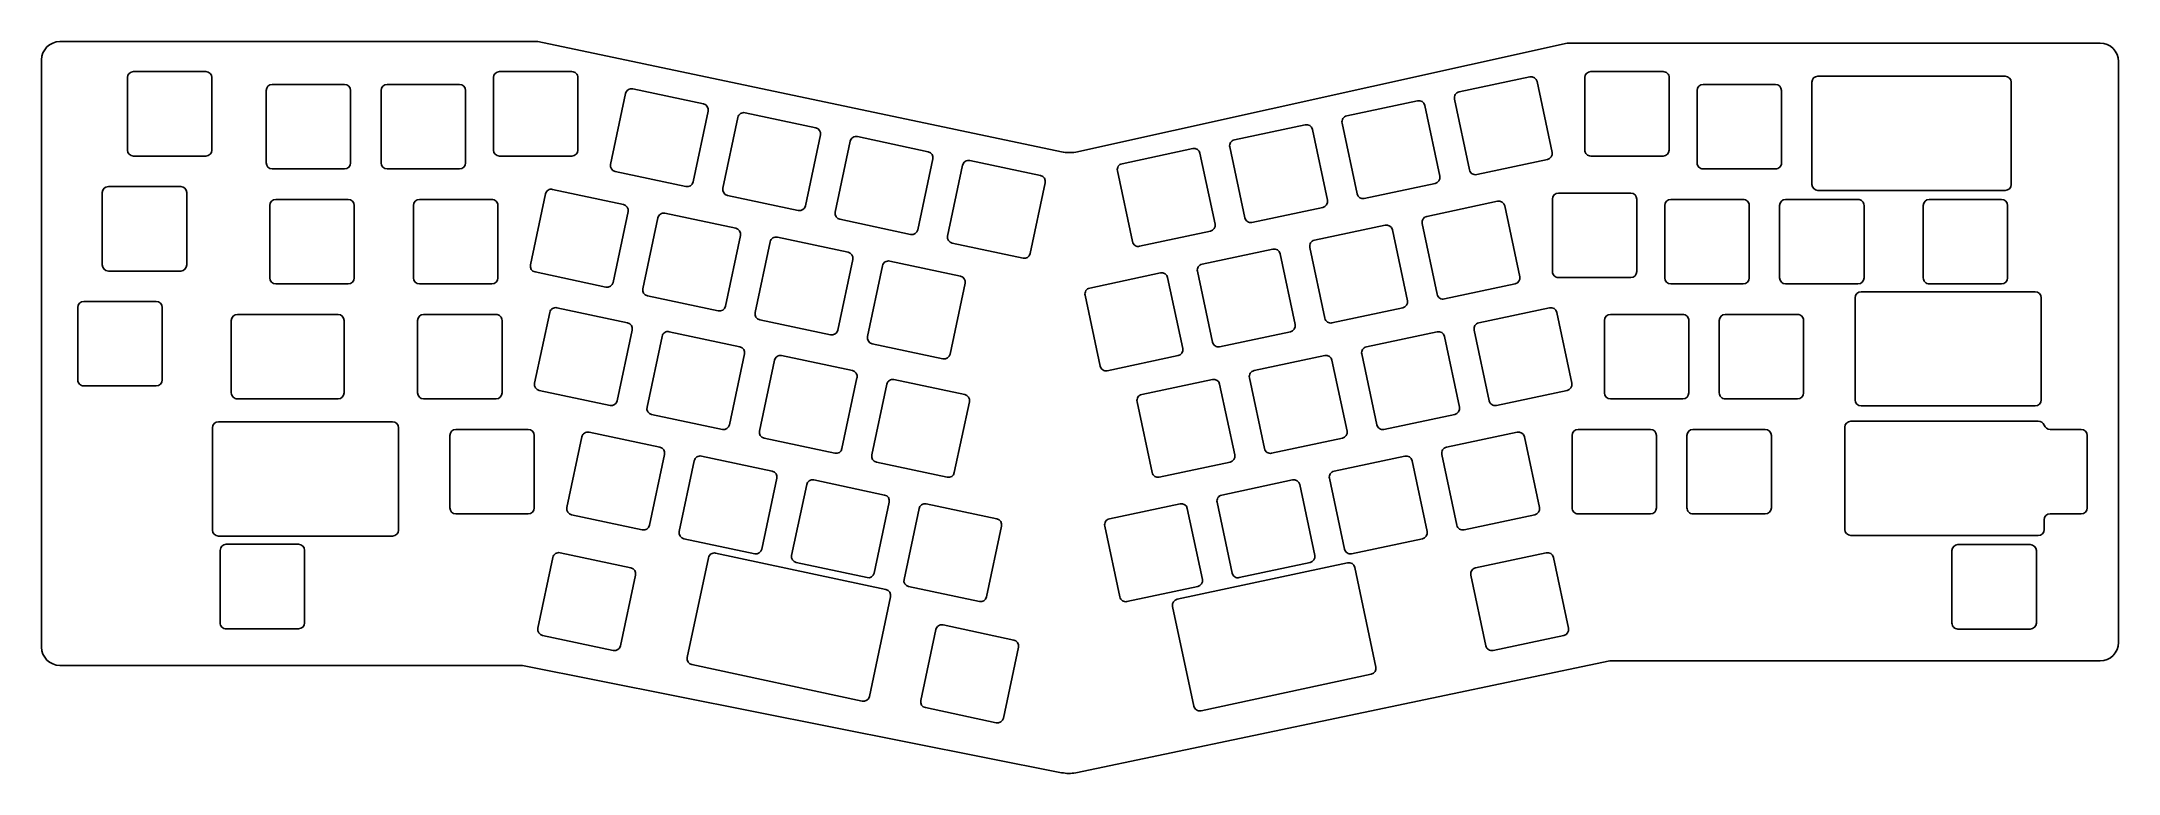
# Model space of a CAD drawing. Extents: x 41 to 385, y -196 to -75.
import ezdxf

# ---------------------------------------------------------------- set-up
doc = ezdxf.new("R2010")
doc.units = 0
doc.layers.add('BLACK', color=7, linetype='CONTINUOUS')

msp = doc.modelspace()

# ---------------------------------------------------------------- linework, layer by layer
at = {"layer": 'BLACK', "linetype": 'CONTINUOUS'}
for p, q in [((43.688, -75.184), (122.936, -75.184)), ((122.936, -75.184), (209.804, -93.472)), ((212.136, -93.5085), (293.624, -75.438)), ((293.624, -75.438), (382.016, -75.438)), ((40.64, -175.514), (40.64, -78.232)), ((385.064, -78.486), (385.064, -174.752)), ((54.879, -81.1555), (54.879, -93.1555)), ((55.879, -80.1555), (67.879, -80.1555)), ((68.879, -81.1555), (68.879, -93.1555)), ((78.899, -82.2955), (90.899, -82.2955)), ((97.949, -82.2955), (109.949, -82.2955)), ((115.589, -81.1555), (115.589, -93.1555)), ((116.589, -80.1555), (128.589, -80.1555)), ((129.589, -81.1555), (129.589, -93.1555)), ((275.725, -83.5359), (287.462, -81.041)), ((288.649, -81.8112), (291.143, -93.549)), ((296.549, -81.1555), (296.549, -93.1555)), ((297.549, -80.1555), (309.549, -80.1555)), ((310.549, -81.1555), (310.549, -93.1555)), ((316.179, -82.2955), (328.179, -82.2955)), ((334.223, -81.9244), (334.229, -98.8474)), ((366.284, -80.9338), (335.223, -80.9244)), ((367.284, -98.8568), (367.284, -81.9338)), ((77.899, -83.2955), (77.899, -95.2955)), ((91.899, -83.2955), (91.899, -95.2955)), ((96.949, -83.2955), (96.949, -95.2955)), ((110.949, -83.2955), (110.949, -95.2955)), ((137.489, -83.7912), (134.994, -95.529)), ((138.675, -83.021), (150.413, -85.5159)), ((257.091, -87.4967), (268.829, -85.0017)), ((270.015, -85.772), (272.51, -97.5097)), ((274.954, -84.722), (277.449, -96.4598)), ((315.179, -83.2955), (315.179, -95.2955)), ((329.179, -83.2955), (329.179, -95.2955)), ((151.183, -86.702), (148.689, -98.4398)), ((156.123, -87.7519), (153.628, -99.4897)), ((157.309, -86.9817), (169.047, -89.4767)), ((238.457, -91.4574), (250.195, -88.9624)), ((256.321, -88.6827), (258.816, -100.42)), ((169.817, -90.6627), (167.322, -102.4)), ((174.757, -91.7127), (172.262, -103.45)), ((175.943, -90.9424), (187.681, -93.4374)), ((219.824, -95.4181), (231.561, -92.9231)), ((237.687, -92.6434), (240.182, -104.381)), ((251.381, -89.7327), (253.876, -101.47)), ((55.879, -94.1555), (67.879, -94.1555)), ((78.899, -96.2955), (90.899, -96.2955)), ((97.949, -96.2955), (109.949, -96.2955)), ((116.589, -94.1555), (128.589, -94.1555)), ((188.451, -94.6234), (185.956, -106.361)), ((193.391, -95.6734), (190.896, -107.411)), ((194.577, -94.9031), (206.314, -97.3981)), ((232.747, -93.6934), (235.242, -105.431)), ((278.635, -97.23), (290.373, -94.7351)), ((297.549, -94.1555), (309.549, -94.1555)), ((316.179, -96.2955), (328.179, -96.2955)), ((51.719, -99.2055), (63.719, -99.2055)), ((125.395, -99.671), (137.133, -102.166)), ((135.765, -96.7151), (147.502, -99.21)), ((207.085, -98.5841), (204.59, -110.322)), ((219.053, -96.6041), (221.548, -108.342)), ((260.002, -101.191), (271.74, -98.6958)), ((335.229, -99.8474), (366.284, -99.8568)), ((50.719, -100.206), (50.719, -112.206)), ((64.719, -100.206), (64.719, -112.206)), ((78.499, -102.346), (78.499, -114.346)), ((79.499, -101.345), (91.499, -101.345)), ((92.499, -102.346), (92.499, -114.346)), ((102.309, -102.346), (102.309, -114.346)), ((103.309, -101.345), (115.309, -101.345)), ((116.309, -102.346), (116.309, -114.346)), ((124.209, -100.441), (121.714, -112.179)), ((154.398, -100.676), (166.136, -103.171)), ((241.368, -105.151), (253.106, -102.656)), ((270.365, -104.146), (282.102, -101.651)), ((283.289, -102.421), (285.783, -114.159)), ((291.189, -101.285), (291.189, -113.285)), ((292.189, -100.285), (304.189, -100.285)), ((305.189, -101.285), (305.189, -113.285)), ((309.819, -102.346), (309.819, -114.346)), ((310.819, -101.345), (322.819, -101.345)), ((323.819, -102.346), (323.819, -114.346)), ((328.869, -102.346), (328.869, -114.346)), ((329.869, -101.345), (341.869, -101.345)), ((342.869, -102.346), (342.869, -114.346)), ((352.689, -102.346), (352.689, -114.346)), ((353.689, -101.345), (365.689, -101.345)), ((366.689, -102.346), (366.689, -114.346)), ((137.903, -103.352), (135.409, -115.09)), ((142.843, -104.402), (140.348, -116.14)), ((144.029, -103.632), (155.767, -106.127)), ((173.032, -104.636), (184.77, -107.131)), ((222.734, -109.112), (234.472, -106.617)), ((251.731, -108.107), (263.469, -105.612)), ((264.655, -106.382), (267.15, -118.12)), ((269.594, -105.332), (272.089, -117.07)), ((156.537, -107.313), (154.042, -119.05)), ((161.477, -108.363), (158.982, -120.1)), ((162.663, -107.592), (174.401, -110.087)), ((191.666, -108.597), (203.404, -111.092)), ((233.097, -112.067), (244.835, -109.572)), ((250.961, -109.293), (253.456, -121.03)), ((51.719, -113.206), (63.719, -113.206)), ((122.485, -113.365), (134.222, -115.86)), ((175.171, -111.273), (172.676, -123.011)), ((180.111, -112.323), (177.616, -124.061)), ((181.297, -111.553), (193.034, -114.048)), ((214.464, -116.028), (226.201, -113.533)), ((232.327, -113.253), (234.822, -124.991)), ((246.021, -110.343), (248.516, -122.08)), ((79.499, -115.346), (91.499, -115.346)), ((103.309, -115.346), (115.309, -115.346)), ((193.805, -115.234), (191.31, -126.972)), ((227.387, -114.303), (229.882, -126.041)), ((273.275, -117.84), (285.013, -115.345)), ((292.189, -114.285), (304.189, -114.285)), ((310.819, -115.346), (322.819, -115.346)), ((329.869, -115.346), (341.869, -115.346)), ((371.262, -116.637), (342.386, -116.637)), ((353.689, -115.346), (365.689, -115.346)), ((46.649, -119.255), (46.649, -131.255)), ((47.649, -118.255), (59.649, -118.255)), ((60.649, -119.255), (60.649, -131.255)), ((73.1125, -120.395), (89.8115, -120.395)), ((104.009, -120.395), (116.009, -120.395)), ((124.909, -120.071), (122.414, -131.809)), ((126.095, -119.301), (137.833, -121.796)), ((141.118, -117.326), (152.856, -119.821)), ((213.693, -117.214), (216.188, -128.952)), ((254.642, -121.801), (266.38, -119.306)), ((278.985, -121.796), (290.722, -119.301)), ((291.909, -120.071), (294.403, -131.809)), ((300.809, -120.395), (312.809, -120.395)), ((319.859, -120.395), (331.859, -120.395)), ((341.386, -117.637), (341.392, -134.56)), ((372.262, -134.56), (372.262, -117.637)), ((72.1125, -121.395), (72.1125, -133.395)), ((90.8115, -121.395), (90.8115, -133.395)), ((103.009, -121.395), (103.009, -133.395)), ((117.009, -121.395), (117.009, -133.395)), ((138.603, -122.982), (136.109, -134.72)), ((144.729, -123.262), (156.467, -125.757)), ((159.752, -121.286), (171.49, -123.781)), ((236.008, -125.761), (247.746, -123.266)), ((260.351, -125.757), (272.089, -123.262)), ((278.214, -122.982), (280.709, -134.72)), ((299.809, -121.395), (299.809, -133.395)), ((313.809, -121.395), (313.809, -133.395)), ((318.859, -121.395), (318.859, -133.395)), ((332.859, -121.395), (332.859, -133.395)), ((143.543, -124.032), (141.048, -135.77)), ((157.237, -126.943), (154.742, -138.68)), ((163.363, -127.222), (175.101, -129.717)), ((178.386, -125.247), (190.124, -127.742)), ((217.374, -129.722), (229.112, -127.227)), ((241.717, -129.717), (253.455, -127.222)), ((259.581, -126.943), (262.076, -138.68)), ((273.275, -124.032), (275.77, -135.77)), ((162.177, -127.993), (159.682, -139.73)), ((254.641, -127.993), (257.136, -139.73)), ((47.649, -132.255), (59.649, -132.255)), ((123.185, -132.995), (134.922, -135.49)), ((175.871, -130.903), (173.376, -142.641)), ((180.811, -131.953), (178.316, -143.691)), ((181.997, -131.183), (193.734, -133.678)), ((223.084, -133.678), (234.821, -131.183)), ((236.007, -131.953), (238.502, -143.691)), ((240.947, -130.903), (243.442, -142.641)), ((281.895, -135.49), (293.633, -132.995)), ((73.1125, -134.395), (89.8115, -134.395)), ((104.009, -134.395), (116.009, -134.395)), ((141.818, -136.956), (153.556, -139.451)), ((194.505, -134.864), (192.01, -146.602)), ((222.313, -134.864), (224.808, -146.602)), ((263.262, -139.451), (275, -136.956)), ((300.809, -134.395), (312.809, -134.395)), ((319.859, -134.395), (331.859, -134.395)), ((342.392, -135.56), (371.262, -135.56)), ((68.971, -139.201), (68.977, -156.124)), ((98.847, -138.201), (69.971, -138.201)), ((99.847, -156.124), (99.847, -139.201)), ((108.359, -140.445), (108.359, -152.445)), ((109.359, -139.445), (121.359, -139.445)), ((122.359, -140.445), (122.359, -152.445)), ((130.259, -140.681), (127.764, -152.419)), ((131.445, -139.911), (143.183, -142.406)), ((160.452, -140.916), (172.19, -143.411)), ((244.628, -143.411), (256.366, -140.916)), ((273.625, -142.406), (285.362, -139.911)), ((286.549, -140.681), (289.043, -152.419)), ((294.449, -140.445), (294.449, -152.445)), ((295.449, -139.445), (307.449, -139.445)), ((308.449, -140.445), (308.449, -152.445)), ((313.499, -140.445), (313.499, -152.445)), ((314.499, -139.445), (326.499, -139.445)), ((327.499, -140.445), (327.499, -152.445)), ((339.684, -139.1), (339.69, -156.023)), ((371.745, -138.109), (340.684, -138.1)), ((373.736, -139.443), (378.888, -139.445)), ((379.888, -140.445), (379.888, -152.445)), ((143.953, -143.592), (141.459, -155.33)), ((148.893, -144.642), (146.398, -156.38)), ((150.079, -143.872), (161.817, -146.367)), ((254.991, -146.367), (266.729, -143.872)), ((267.915, -144.642), (270.41, -156.38)), ((272.854, -143.592), (275.349, -155.33)), ((162.587, -147.553), (160.092, -159.29)), ((168.713, -147.832), (180.451, -150.327)), ((179.086, -144.877), (190.824, -147.372)), ((225.994, -147.372), (237.732, -144.877)), ((236.357, -150.327), (248.095, -147.832)), ((254.221, -147.553), (256.716, -159.29)), ((167.527, -148.603), (165.032, -160.34)), ((181.221, -151.513), (178.726, -163.251)), ((235.587, -151.513), (238.082, -163.251)), ((249.281, -148.603), (251.776, -160.34)), ((109.359, -153.445), (121.359, -153.445)), ((128.535, -153.605), (140.272, -156.1)), ((186.161, -152.563), (183.666, -164.301)), ((187.347, -151.793), (199.084, -154.288)), ((217.724, -154.288), (229.461, -151.793)), ((230.647, -152.563), (233.142, -164.301)), ((276.535, -156.1), (288.273, -153.605)), ((295.449, -153.445), (307.449, -153.445)), ((314.499, -153.445), (326.499, -153.445)), ((372.745, -156.032), (372.736, -154.441)), ((373.736, -153.441), (378.888, -153.445)), ((69.977, -157.124), (98.847, -157.124)), ((147.168, -157.566), (158.906, -160.061)), ((199.855, -155.474), (197.36, -167.212)), ((216.953, -155.474), (219.448, -167.212)), ((257.902, -160.061), (269.64, -157.566)), ((340.69, -157.023), (371.745, -157.032)), ((70.269, -159.495), (70.269, -171.495)), ((71.269, -158.495), (83.269, -158.495)), ((84.269, -159.495), (84.269, -171.495)), ((125.449, -160.671), (122.954, -172.409)), ((126.635, -159.901), (138.373, -162.396)), ((151.239, -160.714), (147.718, -177.249)), ((152.425, -159.944), (180.662, -165.997)), ((165.802, -161.526), (177.54, -164.021)), ((228.981, -167.589), (257.226, -161.544)), ((239.268, -164.021), (251.006, -161.526)), ((278.435, -162.396), (290.172, -159.901)), ((291.359, -160.671), (293.853, -172.409)), ((357.445, -159.543), (357.445, -171.543)), ((358.445, -158.543), (370.445, -158.543)), ((371.445, -159.543), (371.445, -171.543)), ((139.143, -163.582), (136.649, -175.32)), ((261.925, -178.841), (258.412, -162.314)), ((277.664, -163.582), (280.159, -175.32)), ((181.432, -167.183), (177.919, -183.71)), ((184.436, -165.487), (196.174, -167.982)), ((220.634, -167.982), (232.372, -165.487)), ((190.135, -171.864), (201.873, -174.359)), ((231.732, -185.31), (228.211, -168.775)), ((71.269, -172.495), (83.269, -172.495)), ((123.725, -173.595), (135.462, -176.09)), ((188.949, -172.635), (186.454, -184.372)), ((202.643, -175.545), (200.149, -187.283)), ((281.345, -176.09), (293.083, -173.595)), ((358.445, -172.543), (370.445, -172.543)), ((120.396, -178.562), (43.688, -178.562)), ((209.804, -196.342), (120.396, -178.562)), ((148.488, -178.435), (176.733, -184.48)), ((300.736, -177.8), (212.136, -196.379)), ((382.016, -177.8), (300.736, -177.8)), ((232.918, -186.08), (261.155, -180.027)), ((187.225, -185.558), (198.962, -188.053))]:
    msp.add_line(p, q, dxfattribs=at)
at = {"layer": 'BLACK'}
for centre, radius, start, end in [((43.688, -78.232), 3.048, 90, 180), ((382.016, -78.486), 3.048, 0, 90), ((55.879, -81.1555), 1, 90, 180), ((67.879, -81.1555), 1, 0, 90), ((78.899, -83.2955), 1, 90, 180), ((90.899, -83.2955), 1, 0, 90), ((97.949, -83.2955), 1, 90, 180), ((109.949, -83.2955), 1, 0, 90), ((116.589, -81.1555), 1, 90, 180), ((128.589, -81.1555), 1, 0.000057, 90.0001), ((287.67, -82.0191), 1, 12, 102), ((297.549, -81.1555), 1, 90, 180), ((309.549, -81.1555), 1, 0.000057, 90.0001), ((316.179, -83.2955), 1, 90, 180), ((328.179, -83.2955), 1, 0, 90), ((335.223, -81.9244), 1, 90, 180), ((366.284, -81.9338), 1, 0, 90), ((138.468, -83.9991), 1, 78, 168), ((150.205, -86.4941), 1, -12, 78), ((269.037, -85.9799), 1, 12, 102), ((275.933, -84.5141), 1, 102, 192), ((157.101, -87.9599), 1, 78, 168), ((168.839, -90.4548), 1, -12, 78), ((250.403, -89.9406), 1, 12, 102), ((257.299, -88.4748), 1, 102, 192), ((175.735, -91.9206), 1, 78, 168), ((231.769, -93.9013), 1, 12, 102), ((238.665, -92.4355), 1, 102, 192), ((55.879, -93.1555), 1, 180, 270), ((67.879, -93.1555), 1, -90, 0), ((78.899, -95.2955), 1, 180, 270), ((90.899, -95.2955), 1, -90, 0), ((97.949, -95.2955), 1, 180, 270), ((109.949, -95.2955), 1, -90, 0), ((116.589, -93.1555), 1, 180, 270), ((128.589, -93.1555), 1, -90, 0), ((135.973, -95.7369), 1, 168, 258), ((187.473, -94.4155), 1, -12, 78), ((194.369, -95.8813), 1, 78, 168), ((211.074, -86.868), 6.725, -100.886, -80.9097), ((220.031, -96.3962), 1, 102, 192), ((290.165, -93.7569), 1, -78, 12), ((297.549, -93.1555), 1, -180, -89.9999), ((309.549, -93.1555), 1, -90, 0), ((316.179, -95.2955), 1, -180, -89.9999), ((328.179, -95.2955), 1, -90.0001, -0.000057), ((51.719, -100.206), 1, 90, 180), ((63.719, -100.206), 1, 0, 90), ((125.188, -100.649), 1, 78, 168), ((147.71, -98.2319), 1, -102, -12), ((154.606, -99.6976), 1, 168, 258), ((206.106, -98.3762), 1, -12, 78), ((271.532, -97.7176), 1, -78, 12), ((278.428, -96.2519), 1, -168, -78), ((335.229, -98.8474), 1, 180, 270), ((366.284, -98.8568), 1, -90, 0), ((79.499, -102.345), 1, 90, 180), ((91.499, -102.346), 1, 0, 90), ((103.309, -102.346), 1, 90, 180), ((115.309, -102.346), 1, 0.000057, 90.0001), ((136.925, -103.144), 1, -12, 78), ((166.344, -102.193), 1, -102, -12), ((252.898, -101.678), 1, -78, 12), ((259.794, -100.213), 1, -168, -78), ((282.31, -102.629), 1, 12, 102), ((292.189, -101.285), 1, 90.0001, 180), ((304.189, -101.285), 1, 0, 90), ((310.819, -102.345), 1, 90, 180), ((322.819, -102.346), 1, 0.000057, 90.0001), ((329.869, -102.345), 1, 90, 180), ((341.869, -102.346), 1, 0.000057, 90.0001), ((353.689, -102.346), 1, 90, 180), ((365.689, -102.345), 1, 0, 90), ((143.821, -104.61), 1, 78, 168), ((155.559, -107.105), 1, -12, 78), ((173.24, -103.658), 1, 168, 258), ((184.978, -106.153), 1, -102, -12), ((234.264, -105.639), 1, -78, 12), ((241.16, -104.173), 1, -168, -78), ((263.677, -106.59), 1, 12, 102), ((270.573, -105.124), 1, 102, 192), ((162.455, -108.571), 1, 78, 168), ((174.193, -111.066), 1, -12, 78), ((191.874, -107.619), 1, 168, 258), ((222.526, -108.134), 1, -168, -78), ((245.043, -110.551), 1, 12, 102), ((251.939, -109.085), 1, 102, 192), ((51.719, -112.206), 1, 180, 270), ((63.719, -112.206), 1, -90, 0), ((122.693, -112.387), 1, 168, 258), ((181.089, -112.531), 1, 78, 168), ((203.612, -110.114), 1, -102, -12), ((226.409, -114.511), 1, 12, 102), ((233.305, -113.046), 1, 102, 192), ((292.189, -113.285), 1, -180, -89.9999), ((304.189, -113.285), 1, -90, 0), ((79.499, -114.346), 1, 180, 270), ((91.499, -114.346), 1, -89.9999, 0.000057), ((103.309, -114.346), 1, 180, 270), ((115.309, -114.346), 1, -89.9999, 0.000057), ((134.43, -114.882), 1, -102, -12), ((141.326, -116.348), 1, 168, 258), ((192.826, -115.026), 1, -12, 78), ((214.671, -117.006), 1, 102, 192), ((273.068, -116.862), 1, -168, -78), ((284.805, -114.367), 1, -78, 12), ((310.819, -114.346), 1, 180, 270), ((322.819, -114.345), 1, -90, 0), ((329.869, -114.346), 1, 180, 270), ((342.386, -117.637), 1, 90, 180), ((341.869, -114.345), 1, -90, 0), ((353.689, -114.345), 1, -180, -89.9999), ((365.689, -114.346), 1, -90, 0), ((371.262, -117.637), 1, 0, 90), ((47.649, -119.255), 1, 90, 180), ((59.649, -119.255), 1, 0, 90), ((73.1125, -121.395), 1, 90, 180), ((89.8115, -121.395), 1, 0, 90), ((104.009, -121.395), 1, 90, 180), ((116.009, -121.395), 1, 0.000057, 90.0001), ((125.888, -120.279), 1, 78, 168), ((153.064, -118.843), 1, -102, -12), ((159.96, -120.308), 1, 168, 258), ((266.172, -118.328), 1, -78, 12), ((290.93, -120.279), 1, 12, 102), ((300.809, -121.395), 1, 90, 180), ((312.809, -121.395), 1, 0.000057, 90.0001), ((319.859, -121.395), 1, 90, 180), ((331.859, -121.395), 1, 0.000057, 90.0001), ((137.625, -122.774), 1, -12, 78), ((144.521, -124.24), 1, 78, 168), ((171.698, -122.803), 1, -102, -12), ((247.538, -122.288), 1, -78, 12), ((254.434, -120.823), 1, -168, -78), ((272.297, -124.24), 1, 12, 102), ((279.193, -122.774), 1, 102, 192), ((156.259, -126.735), 1, -12, 78), ((163.155, -128.201), 1, 78, 168), ((178.594, -124.269), 1, 168, 258), ((190.332, -126.764), 1, -102, -12), ((228.904, -126.249), 1, -78, 12), ((235.8, -124.783), 1, -168, -78), ((253.663, -128.201), 1, 12, 102), ((260.559, -126.735), 1, 102, 192), ((174.893, -130.696), 1, -12, 78), ((217.166, -128.744), 1, -168, -78), ((241.925, -130.696), 1, 102, 192), ((47.649, -131.255), 1, -180, -89.9999), ((59.649, -131.255), 1, -89.9999, 0.000057), ((73.1125, -133.395), 1, -180, -89.9999), ((89.8115, -133.395), 1, -90, 0), ((104.009, -133.395), 1, 180, 270), ((116.009, -133.395), 1, -89.9999, 0.000057), ((123.393, -132.017), 1, 168, 258), ((181.789, -132.161), 1, 78, 168), ((193.526, -134.656), 1, -12, 78), ((223.291, -134.656), 1, 102, 192), ((235.029, -132.161), 1, 12, 102), ((293.425, -132.017), 1, -78, 12), ((300.809, -133.395), 1, 180, 270), ((312.809, -133.395), 1, -90, 0), ((319.859, -133.395), 1, -180, -89.9999), ((331.859, -133.395), 1, -90, 0), ((135.13, -134.512), 1, -102, -12), ((142.026, -135.978), 1, 168, 258), ((274.792, -135.978), 1, -78, 12), ((281.688, -134.512), 1, -168, -78), ((342.392, -134.56), 1, 180, 270), ((371.262, -134.56), 1, -90, 0), ((69.971, -139.201), 1, 90, 180), ((98.847, -139.201), 1, 0, 90), ((109.359, -140.445), 1, 90, 180), ((121.359, -140.445), 1, 0, 90), ((131.238, -140.889), 1, 78, 168), ((153.764, -138.473), 1, -102, -12), ((160.66, -139.938), 1, 168, 258), ((256.158, -139.938), 1, -78, 12), ((263.054, -138.473), 1, -168, -78), ((285.57, -140.889), 1, 12, 102), ((295.449, -140.445), 1, 90.0001, 180), ((307.449, -140.445), 1, 0, 90), ((314.499, -140.445), 1, 90, 180), ((326.499, -140.445), 1, 0, 90), ((340.684, -139.1), 1, 90, 180), ((371.745, -139.257), 1.1482, 26.7452, 90), ((373.736, -138.428), 1.0145, -162.061, -90), ((378.888, -140.445), 1, 0, 90), ((142.975, -143.384), 1, -12, 78), ((149.871, -144.85), 1, 78, 168), ((172.398, -142.433), 1, -102, -12), ((179.294, -143.899), 1, 168, 258), ((237.524, -143.899), 1, -78, 12), ((244.42, -142.433), 1, -168, -78), ((266.937, -144.85), 1, 12, 102), ((273.833, -143.384), 1, 102, 192), ((161.609, -147.345), 1, -12, 78), ((168.505, -148.811), 1, 78, 168), ((191.032, -146.394), 1, -102, -12), ((225.786, -146.394), 1, -168, -78), ((248.303, -148.811), 1, 12, 102), ((255.199, -147.345), 1, 102, 192), ((180.243, -151.306), 1, -12, 78), ((236.565, -151.306), 1, 102, 192), ((109.359, -152.445), 1, 180, 270), ((121.359, -152.445), 1, -89.9999, 0.000057), ((128.743, -152.627), 1, 168, 258), ((187.139, -152.771), 1, 78, 168), ((198.876, -155.266), 1, -12, 78), ((217.931, -155.266), 1, 102, 192), ((229.669, -152.771), 1, 12, 102), ((288.065, -152.627), 1, -78, 12), ((295.449, -152.445), 1, -180, -89.9999), ((307.449, -152.445), 1, -90, 0), ((314.499, -152.445), 1, -180, -89.9999), ((326.499, -152.445), 1, -90, 0), ((373.736, -154.441), 1, 90, 180), ((378.888, -152.445), 1, -90, 0), ((69.977, -156.124), 1, 180, 270), ((98.847, -156.124), 1, -90, 0), ((140.48, -155.122), 1, -102, -12), ((147.376, -156.588), 1, 168, 258), ((269.432, -156.588), 1, -78, 12), ((276.328, -155.122), 1, -168, -78), ((340.69, -156.023), 1, 180, 270), ((371.745, -156.032), 1, -90, 0), ((71.269, -159.495), 1, 90, 180), ((83.269, -159.495), 1, 0, 90), ((126.428, -160.879), 1, 78, 168), ((152.217, -160.922), 1, 78, 168), ((159.114, -159.083), 1, -102, -12), ((166.01, -160.548), 1, 168, 258), ((250.798, -160.548), 1, -78, 12), ((257.694, -159.083), 1, -168, -78), ((257.434, -162.522), 1, 12, 102), ((290.38, -160.879), 1, 12, 102), ((358.445, -159.543), 1, 90, 180), ((370.445, -159.543), 1, 0, 90), ((138.165, -163.374), 1, -12, 78), ((177.748, -163.043), 1, -102, -12), ((184.644, -164.509), 1, 168, 258), ((232.164, -164.509), 1, -78, 12), ((239.06, -163.043), 1, -168, -78), ((278.643, -163.374), 1, 102, 192), ((180.454, -166.975), 1, -12, 78), ((196.382, -167.004), 1, -102, -12), ((220.426, -167.004), 1, -168, -78), ((229.189, -168.567), 1, -258, -168), ((71.269, -171.495), 1, -180, -89.9999), ((83.269, -171.495), 1, -89.9999, 0.000057), ((189.928, -172.843), 1, 78, 168), ((358.445, -171.543), 1, -180, -89.9999), ((370.445, -171.543), 1, -90, 0), ((43.688, -175.514), 3.048, 180, 270), ((123.933, -172.617), 1, 168, 258), ((135.67, -175.112), 1, -102, -12), ((201.665, -175.337), 1, -12, 78), ((281.138, -175.112), 1, -168, -78), ((292.875, -172.617), 1, -78, 12), ((382.016, -174.752), 3.048, -90, 0), ((148.696, -177.457), 1, 168, 258), ((260.947, -179.049), 1, -78, 12), ((176.941, -183.502), 1, -102, -12), ((187.433, -184.58), 1, 168, 258), ((232.71, -185.102), 1, -168, -78), ((199.17, -187.075), 1, -102, -12), ((211.074, -189.738), 6.725, -100.886, -80.9097)]:
    msp.add_arc(centre, radius, start, end, dxfattribs=at)

doc.saveas('drawing.dxf')
